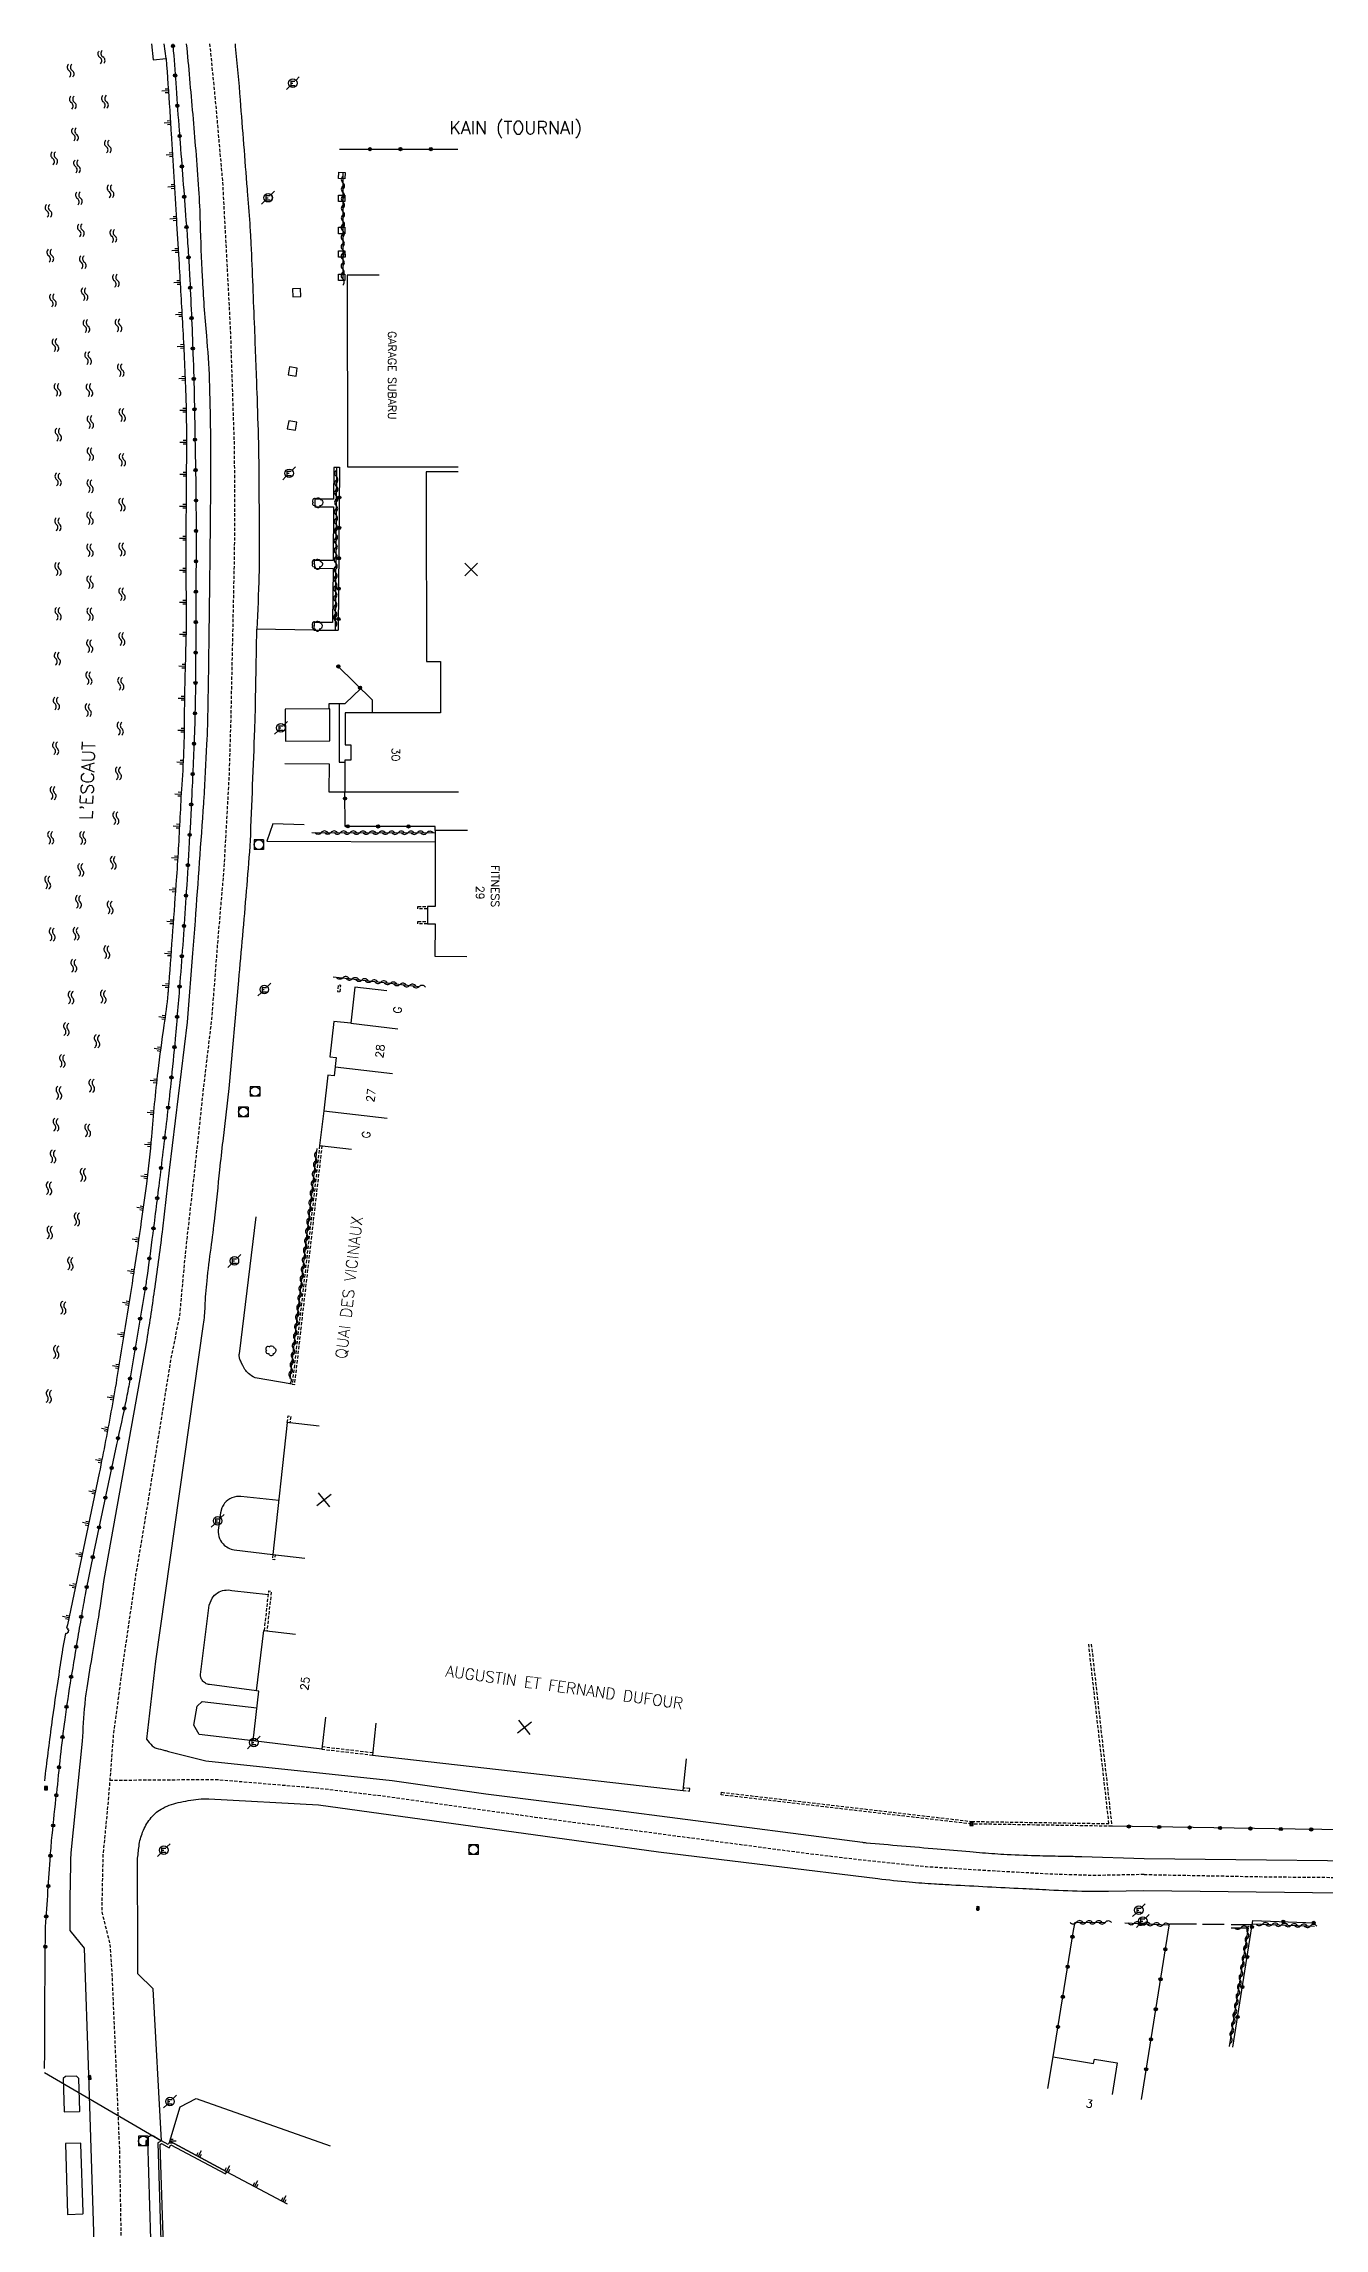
# Model space of a CAD drawing. Header units: millimetres. Extents: x 79999 to 81000, y 145000 to 146000.
# Drawn here: x 79999.9 to 80200, y 145658.7 to 146000 of the extents above; entities that cross this region are included whole.
import ezdxf
from ezdxf.enums import TextEntityAlignment as Align

# ---------------------------------------------------------------- set-up
doc = ezdxf.new("R2010")
doc.units = ezdxf.units.MM
doc.linetypes.add('DASHED', pattern=[0.75, 0.5, -0.25])
doc.layers.get('0').update_dxf_attribs({"linetype": 'CONTINUOUS'})
for name, color, linetype in [('W0001', 6, 'DASHED'), ('W0008', 7, 'CONTINUOUS'), ('W0100', 7, 'CONTINUOUS'), ('W0112', 1, 'DASHED'), ('W0120', 7, 'CONTINUOUS'), ('W0211', 2, 'CONTINUOUS'), ('W0300', 7, 'CONTINUOUS'), ('W0310', 3, 'CONTINUOUS'), ('W0322', 7, 'CONTINUOUS'), ('W0330', 7, 'CONTINUOUS'), ('W0400', 7, 'CONTINUOUS'), ('W0420', 7, 'CONTINUOUS'), ('W0471', 7, 'CONTINUOUS'), ('W0500', 5, 'DASHED'), ('W0515', 5, 'CONTINUOUS'), ('w0980', 7, 'CONTINUOUS'), ('w0984', 7, 'CONTINUOUS'), ('W0989', 7, 'CONTINUOUS'), ('W0991', 7, 'CONTINUOUS'), ('W1102', 7, 'CONTINUOUS')]:
    doc.layers.add(name, color=color, linetype=linetype)
doc.styles.get("Standard").update_dxf_attribs({"font": 'romans.shx', "width": 0.85})

# ---------------------------------------------------------------- blocks, each defined once
blk = doc.blocks.new('t211o')
at = {"color": 0, "linetype": 'Continuous'}
for p, q in [((-0.29, 0.5), (-0.29, 0)), ((0, 1), (0, 0)), ((0.29, 0.5), (0.29, 0))]:
    blk.add_line(p, q, dxfattribs=at)
blk = doc.blocks.new('t500o')
at = {"color": 0, "linetype": 'Continuous'}
for centre, start, end in [((-0.5, 0.625), 216.8699, 323.1301), ((0.5, -0.125), 36.8699, 143.1301), ((0.5, -0.625), 36.8699, 143.1301), ((-0.5, 0.125), 216.8699, 323.1301)]:
    blk.add_arc(centre, 0.625, start, end, dxfattribs=at)
blk = doc.blocks.new('T400')
for p, q in [((-0.15, 0.3), (0.15, 0.3)), ((-0.15, -0.25), (-0.15, 0.3)), ((-0.15, 0.15), (0.15, 0.15)), ((-0.15, 0), (0.15, 0)), ((0.15, 0.3), (0.15, -0.25)), ((-0.15, -0.15), (0.15, -0.15)), ((-0.15, -0.25), (-0.15, -0.3)), ((-0.15, -0.3), (0.15, -0.3)), ((0.15, -0.3), (0.15, -0.25))]:
    blk.add_line(p, q)
blk = doc.blocks.new('T420')
for p, q in [((0.75, 0.75), (-0.75, 0.75)), ((-0.75, 0.75), (-0.75, -0.75)), ((0.75, 0.75), (0.75, -0.75)), ((0.75, -0.75), (-0.75, -0.75))]:
    blk.add_line(p, q)
blk.add_ellipse((0, 0), major_axis=(-0.53, 0.53), ratio=1, start_param=3.926991, end_param=10.210176)
blk = doc.blocks.new('T471')
for p, q in [((-0.333334, 0.333334), (-0.333334, -0.333334)), ((-0.333334, 0.333334), (0.333334, 0.333334)), ((-0.333334, 0), (0, 0)), ((0.500001, 0.500001), (1.000002, 1.000002)), ((-0.500001, -0.500001), (-1.000002, -1.000002)), ((-0.333334, -0.333334), (0.333334, -0.333334))]:
    blk.add_line(p, q)
blk.add_ellipse((0, 0), major_axis=(0.471405, 0.471405), ratio=1, start_param=5.4977871438, end_param=11.780972451)
blk = doc.blocks.new('t330o')
at = {"color": 0, "linetype": 'Continuous'}
for p, q in [((0.25, -0.25), (-0.25, 0.25)), ((-0.25, -0.25), (0.25, 0.25)), ((-0.25, 0.25), (-0.25, -0.25)), ((0.25, 0.25), (-0.25, 0.25)), ((0.25, -0.25), (0.25, 0.25)), ((-0.25, -0.25), (0.25, -0.25)), ((-0.25, -0.25), (-0.25, -0.25))]:
    blk.add_line(p, q, dxfattribs=at)
blk = doc.blocks.new('T300')
for p, q in [((-0.8, 0.51), (-0.86, 0.34)), ((-0.86, 0.34), (-0.86, 0.17)), ((-0.86, 0.17), (-0.74, 0.06)), ((-0.69, 0.63), (-0.8, 0.51)), ((-0.8, -0.06), (-0.74, 0.06)), ((-0.74, 0.06), (-0.69, 0.11)), ((-0.57, 0.69), (-0.69, 0.63)), ((-0.46, 0.69), (-0.57, 0.69)), ((-0.29, 0.63), (-0.46, 0.69)), ((-0.29, 0.63), (-0.17, 0.74)), ((-0.23, 0.57), (-0.29, 0.63)), ((-0.17, 0.74), (-0.06, 0.8)), ((-0.06, 0.8), (0.06, 0.8)), ((0.06, 0.8), (0.23, 0.74)), ((0.23, 0.74), (0.34, 0.63)), ((0.34, 0.63), (0.4, 0.51)), ((0.46, 0.46), (0.34, 0.46)), ((0.4, 0.51), (0.4, 0.46)), ((0.57, 0.4), (0.46, 0.46)), ((0.57, 0.4), (0.69, 0.29)), ((0.69, 0.29), (0.74, 0.17)), ((0.74, 0.06), (0.69, -0.17)), ((0.74, 0.17), (0.74, 0.06)), ((-0.8, -0.17), (-0.8, -0.06)), ((-0.8, -0.23), (-0.8, -0.17)), ((-0.74, -0.34), (-0.8, -0.23)), ((-0.69, -0.4), (-0.74, -0.34)), ((-0.51, -0.46), (-0.69, -0.4)), ((-0.4, -0.46), (-0.51, -0.46)), ((-0.4, -0.46), (-0.34, -0.46)), ((-0.34, -0.46), (-0.34, -0.4)), ((-0.34, -0.51), (-0.34, -0.46)), ((-0.29, -0.63), (-0.34, -0.51)), ((-0.17, -0.74), (-0.29, -0.63)), ((-0.06, -0.8), (-0.17, -0.74)), ((0.06, -0.8), (-0.06, -0.8)), ((0.17, -0.74), (0.06, -0.8)), ((0.23, -0.69), (0.17, -0.74)), ((0.29, -0.46), (0.23, -0.46)), ((0.29, -0.63), (0.23, -0.69)), ((0.46, -0.4), (0.29, -0.46)), ((0.34, -0.51), (0.29, -0.63)), ((0.34, -0.51), (0.34, -0.46)), ((0.57, -0.34), (0.46, -0.4)), ((0.63, -0.29), (0.57, -0.34)), ((0.69, -0.17), (0.63, -0.29))]:
    blk.add_line(p, q)
blk = doc.blocks.new('t112o')
at = {"color": 0, "linetype": 'Continuous'}
for p, q in [((-0.5, 0.5), (0.5, 0.5)), ((-0.5, -0.5), (-0.5, 0.5)), ((0.5, 0.5), (0.5, -0.5)), ((0.5, -0.5), (-0.5, -0.5))]:
    blk.add_line(p, q, dxfattribs=at)
blk = doc.blocks.new('t310o')
at = {"color": 0, "linetype": 'Continuous'}
for centre, start, end in [((-0.5, 0.38), 216.8699, 323.1304), ((0.5, -0.37), 36.8699, 143.1303)]:
    blk.add_arc(centre, 0.625, start, end, dxfattribs=at)
blk = doc.blocks.new('t322o')
at = {"color": 0, "linetype": 'Continuous'}
for radius in [0.25, 0.15]:
    blk.add_circle((0, 0), radius, dxfattribs=at)
blk = doc.blocks.new('t991o')
at = {"color": 0, "linetype": 'Continuous'}
for p, q in [((-1, 1), (1, -1)), ((-1, -1), (1, 1))]:
    blk.add_line(p, q, dxfattribs=at)

msp = doc.modelspace()

# ---------------------------------------------------------------- linework, layer by layer
at = {"layer": 'W0001', "flags": 128}
for points in [[(80025.82, 146000), (80026.76, 145990.49), (80027.83, 145978.42), (80028.52, 145965.53), (80029.07, 145954.82), (80029.32, 145947.07), (80029.64, 145937.65), (80029.73, 145929.24), (80029.67, 145920.17), (80029.34, 145904.82), (80029.11, 145894.22), (80028.85, 145885.73), (80028.42, 145877.88), (80028, 145870.61), (80027.11, 145860.31), (80026.13, 145847.73), (80024.83, 145836.8), (80023.7, 145826.24), (80022.04, 145811.35), (80021.11, 145801.3), (80019.73, 145794.43), (80016.02, 145771.23), (80014.26, 145760.79), (80012.1, 145745.76), (80010.77, 145735.78), (80009.98, 145725.57), (80009.14, 145716.94), (80008.96, 145708.16), (80010.24, 145703.17), (80010.56, 145698.4), (80011.72, 145671.21), (80012.18, 145645.27), (80013.34, 145627.73), (80014.12, 145619.56), (80014.79, 145613.13), (80016.13, 145605.34), (80017.91, 145597.62), (80019.95, 145590.51), (80022.51, 145582.34), (80025.27, 145574.5), (80029.01, 145565.9), (80034.02, 145555.9), (80040.49, 145543.09), (80046.28, 145532.83), (80053.5, 145520.57), (80058.89, 145512.28), (80069.27, 145497.7), (80081.33, 145480.98), (80088.43, 145470.58), (80100.98, 145453.39), (80122, 145424.47), (80142.87, 145396.27), (80162.05, 145370.87), (80175.33, 145352.43), (80191.79, 145330.63), (80201.73, 145317.01), (80210.99, 145304.62), (80218.44, 145298.51), (80228.61, 145289.46), (80230.75, 145287)], [(80171.8, 145714), (80163.93, 145713.84), (80157.13, 145714.06), (80148.7, 145714.51), (80137.75, 145715.19), (80127.77, 145716.23), (80118.7, 145717.32), (80076.65, 145722.93), (80052.87, 145726.23), (80042.77, 145727.45), (80026.75, 145728.81), (80010.22, 145728.68)], [(80171.8, 145714), (80191.24, 145713.64), (80217.35, 145713.41), (80228.79, 145713.18), (80235.24, 145712.95), (80241.73, 145712.68), (80250.99, 145712.1)]]:
    msp.add_lwpolyline(points, dxfattribs=at)
at = {"layer": 'W0008'}
for points in [[(80022.18, 146000, -0.000838), (80022.68, 145994.53, -0.002037), (80023.64, 145983.32, -0.003778), (80024.09, 145977.27, -0.010079), (80024.33, 145972.01, 0.006309), (80024.66, 145963.6, 0.009983), (80025.31, 145954.37, -0.013408), (80025.76, 145947.48, -0.007132), (80025.94, 145939.42, -0.004892), (80025.93, 145927.65, -0.000164), (80025.84, 145918.82, -0.000253), (80025.77, 145913.1, -0.000422), (80025.63, 145902.49, -0.000762), (80025.54, 145896.6, -0.006687), (80025.35, 145890.54, -0.00475), (80024.9, 145882.02, -0.001944), (80024.85, 145881.33, -0.000073), (80023.55, 145862.96, -0.002256), (80023.17, 145857.92, -0.001056), (80022.29, 145847.16), (80019.48, 145824.03), (80018.46, 145814.89, -0.005107), (80017.25, 145805.76, -0.002305), (80016.64, 145801.65, -0.002305), (80016, 145797.55), (80009.29, 145760.07), (80008.65, 145755.63, -0.003324), (80008.36, 145753.76, -0.00084), (80007.52, 145748.68, 0.000773), (80006.62, 145743.16, 0.019167), (80006.3, 145740.59, 0.008549), (80005.91, 145734.82), (80004.13, 145717.41, 0.012934), (80004.12, 145717.3, 0.000212), (80003.98, 145710.28, 0.004293), (80003.96, 145707.68, 0.002302), (80003.96, 145705.26), (80006.22, 145702.51), (80006.92, 145682.69), (80007.93, 145650.02)], [(80029.79, 146000, -0.000113), (80029.83, 145999.56, -0.005762), (80030.58, 145991.21, -0.000016), (80031.67, 145977.3, -0.000656), (80031.7, 145976.97, -0.000395), (80032.08, 145971.91, -0.001516), (80032.17, 145970.59, -0.006263), (80032.27, 145968.73, -0.000888), (80032.81, 145955.57, -0.000959), (80033.19, 145945.5, -0.001224), (80033.45, 145937.61, -0.005804), (80033.47, 145936.64, -0.000352), (80033.58, 145920.62, -0.008921), (80033.53, 145916.97, -0.003856), (80033.22, 145908.53)], [(80046.13, 145933.8), (80045.24, 145933.81), (80045.19, 145928.84), (80042.23, 145928.85), (80042.24, 145927.67), (80045.18, 145927.65), (80045.12, 145919.26), (80042.16, 145919.28), (80042.18, 145918.06), (80045.11, 145918.04), (80045.04, 145909.56), (80042.13, 145909.59), (80042.09, 145908.41), (80033.16, 145908.56), (80033.03, 145902.48, -0.001656), (80032.91, 145895.52, -0.004463), (80032.83, 145892.94, -0.000377), (80032.14, 145875.41, -0.008437), (80032.1, 145874.63, -0.002548), (80031.54, 145867.64, -0.001273), (80030.33, 145853.65), (80028.82, 145836.78), (80027.86, 145828.58, 0.003913), (80027.37, 145824.09, -0.002347), (80026.58, 145816.6, -0.005939), (80025.99, 145811.86, 0.005517), (80025.36, 145806.75, 0.019146), (80025.07, 145802.7, -0.028199), (80024.81, 145799.96), (80017.35, 145747.35), (80015.97, 145735.16, 0.062356), (80016.86, 145734.1, 0.120618), (80017.49, 145733.75, 0.001625), (80018.82, 145733.39, 0.003686), (80019.41, 145733.24), (80025.23, 145731.78), (80054.35, 145728.69), (80068.98, 145726.61), (80089.3, 145724.04), (80127.79, 145719.03, 0.010378), (80128.38, 145718.97, 0.000553), (80139.47, 145718.01, 0.000272), (80144.59, 145717.57, 0.000708), (80146.56, 145717.4, 0.00772), (80150.39, 145717.15, 0.005784), (80155.5, 145716.95, 0.00331), (80159.34, 145716.87, -0.004666), (80162.06, 145716.8), (80171.81, 145716.48), (80219.56, 145716)], [(80038.72, 145790.59), (80032.91, 145791.59, -0.055585), (80031.87, 145792.28, -0.084504), (80031.34, 145792.91, -0.027178), (80030.67, 145794.18, -0.061924), (80030.48, 145794.79, -0.021026), (80030.42, 145795.21, -0.174264), (80030.44, 145795.27), (80030.49, 145795.35), (80033.09, 145816.75)], [(80036.63, 145772.42), (80030.72, 145773.06, 0.12296), (80029.31, 145772.84, 0.12296), (80028.16, 145771.99, 0.068919), (80027.74, 145771.29), (80027.53, 145770.52), (80027.22, 145768.14, 0.116677), (80027.27, 145766.81, 0.116677), (80027.91, 145765.65, 0.088449), (80028.7, 145765.04, 0.088449), (80029.67, 145764.73), (80035.71, 145763.97)], [(80033.16, 145742.7), (80025.81, 145743.68, -0.110911), (80025.15, 145743.89, -0.110911), (80024.64, 145744.37, -0.073741), (80024.44, 145744.79, -0.073741), (80024.37, 145745.24), (80025.76, 145756.06), (80026.21, 145757.16, -0.103301), (80027.06, 145757.99, -0.100403), (80028.14, 145758.41, -0.100403), (80029.29, 145758.37), (80035, 145757.74)], [(80016.97, 145646.6), (80016.17, 145672.68, -0.131535), (80016.23, 145672.94, -0.12022), (80016.42, 145673.15, -0.145239), (80016.71, 145673.24, -0.132132), (80017.04, 145673.16), (80018.3, 145672.41), (80016.98, 145696.15), (80014.58, 145698.48), (80014.62, 145702.71), (80014.53, 145715.72, -0.025807), (80014.55, 145716.28, -0.006679), (80014.79, 145718.45, -0.066249), (80015.36, 145720.64, -0.063918), (80016.51, 145722.67, -0.100102), (80018.23, 145724.21, -0.080327), (80020.9, 145725.24, -0.021571), (80024.09, 145725.78, -0.044186), (80025.68, 145725.83), (80042.81, 145724.9), (80095.92, 145717.55), (80130.22, 145713.37, 0.007145), (80135.12, 145712.84, 0.008926), (80139.05, 145712.55, 0.000861), (80141.7, 145712.4, 0.000407), (80147.33, 145712.1, 0.000331), (80152.84, 145711.82, 0.000444), (80156.95, 145711.61, 0.006399), (80162.82, 145711.4, 0.011035), (80166.23, 145711.39), (80171.78, 145711.51), (80211.29, 145711.06)]]:
    msp.add_lwpolyline(points, format="xyb", dxfattribs=at)
for points in [[(80016.72, 146000), (80017, 145997.5), (80019.02, 145997.67), (80018.74, 146000)], [(80044.5, 145896.07), (80044.5, 145896.93), (80046.07, 145896.93), (80046.99, 145896.92), (80049.43, 145899.28)], [(80032.62, 145734.87), (80024.19, 145735.88), (80023.35, 145737.31), (80023.88, 145740.29), (80024.68, 145741.02), (80033.22, 145740.02)]]:
    msp.add_lwpolyline(points, dxfattribs=at)
at = {"layer": 'W0008', "flags": 128}
for points in [[(80040.03, 145961.74), (80038.78, 145961.71), (80038.81, 145960.47), (80040.05, 145960.49)], [(80038.28, 145949.5), (80038.09, 145948.26), (80039.34, 145948.07), (80039.52, 145949.32)], [(80039.21, 145939.62), (80039.43, 145940.87), (80038.18, 145941.1), (80037.95, 145939.84)], [(80044.6, 145896.07), (80037.63, 145896.04), (80037.65, 145891.05), (80044.62, 145891.08)]]:
    msp.add_lwpolyline(points, close=True, dxfattribs=at)
for points in [[(80042.09, 145908.41), (80045.92, 145908.37)], [(80046.07, 145896.93), (80046.05, 145887.78), (80046.96, 145887.78)], [(80037.58, 145887.58), (80044.47, 145887.49), (80044.44, 145883.11), (80046.95, 145883.13)], [(80040.58, 145877.98), (80035.72, 145878.11), (80034.74, 145875.41)], [(80034.74, 145875.41), (80061.07, 145875.33)]]:
    msp.add_lwpolyline(points, dxfattribs=at)
at = {"layer": 'W0100', "flags": 128}
for points in [[(80052.32, 145963.84), (80047.32, 145963.83), (80047.35, 145933.89), (80064.65, 145933.91)], [(80064.65, 145933.1), (80059.65, 145933.1), (80059.65, 145928.82), (80059.68, 145903.49), (80061.89, 145903.49), (80061.9, 145895.47), (80049.19, 145895.46), (80046.98, 145895.45), (80046.98, 145895.45), (80046.97, 145890.48), (80047.89, 145890.47), (80047.87, 145888.08), (80046.96, 145888.09), (80046.95, 145883.13), (80064.7, 145883.15)], [(80066.08, 145877.09), (80061.08, 145877.11), (80061.04, 145865.21), (80059.84, 145865.21), (80059.85, 145862.53), (80061.04, 145862.52), (80061.02, 145857.45), (80066.02, 145857.43)], [(80053.49, 145852.06), (80048.52, 145852.63), (80047.87, 145846.97), (80045.25, 145847.27), (80044.62, 145841.74), (80045.61, 145841.63), (80045.27, 145838.74), (80044.29, 145838.86), (80043.64, 145833.31), (80043.01, 145827.88), (80047.98, 145827.31)], [(80042.92, 145784.05), (80037.95, 145784.59), (80035.71, 145763.97), (80040.68, 145763.43)], [(80051.81, 145737.62), (80051.24, 145732.66), (80099.78, 145727.12), (80100.34, 145732.08)], [(80156.79, 145680.59), (80157.61, 145685.52), (80163.91, 145684.47), (80164.03, 145685.17), (80167.62, 145684.58), (80166.8, 145679.64)]]:
    msp.add_lwpolyline(points, dxfattribs=at)
at = {"layer": 'W0100'}
msp.add_lwpolyline([(80043.93, 145738.56), (80043.34, 145733.59), (80032.62, 145734.87), (80033.53, 145742.66), (80033.16, 145742.7), (80034.27, 145752.12), (80039.24, 145751.54)], dxfattribs=at)
at = {"layer": 'W0112'}
for points in [[(80059.85, 145864.86), (80058.35, 145864.86), (80058.35, 145865.21), (80059.84, 145865.21)], [(80059.85, 145862.53), (80058.35, 145862.52), (80058.35, 145862.87), (80059.85, 145862.88)], [(80163.55, 145750), (80166.76, 145721.54), (80144.85, 145721.89), (80105.75, 145726.44), (80105.8, 145726.84), (80144.87, 145722.29), (80166.31, 145721.95), (80163.15, 145750)], [(80099.78, 145727.12), (80100.8, 145727.02), (80100.83, 145727.42), (80099.82, 145727.51)]]:
    msp.add_lwpolyline(points, dxfattribs=at)
at = {"layer": 'W0112', "flags": 128}
msp.add_lwpolyline([(80046.19, 145851.87), (80046.31, 145852.88), (80045.91, 145852.93), (80045.8, 145851.92)], close=True, dxfattribs=at)
for points in [[(80043.01, 145827.88), (80038.72, 145790.59), (80039.11, 145790.54), (80043.41, 145827.84)], [(80037.95, 145784.59), (80038.11, 145785.64), (80038.51, 145785.58), (80038.34, 145784.53)], [(80035.71, 145763.97), (80035.63, 145763.25), (80036.02, 145763.2), (80036.11, 145763.92)], [(80034.38, 145752.11), (80035.07, 145758.3), (80035.46, 145758.25), (80034.78, 145752.07)], [(80043.34, 145733.59), (80051.24, 145732.66)], [(80043.38, 145733.99), (80051.29, 145733.05)]]:
    msp.add_lwpolyline(points, dxfattribs=at)
at = {"layer": 'W0120'}
msp.add_lwpolyline([(80003.6, 145752.99), (80003.46, 145752.51), (80003.68, 145752.47), (80003.64, 145752.26), (80003.8, 145752.23), (80003.72, 145751.8), (80003.57, 145751.83), (80003.53, 145751.59), (80003.3, 145751.63), (80002.85, 145749.18, 0.007525), (80002.85, 145749.16, 0.000032), (80002.24, 145745.2, 0.004718), (80001.11, 145737.35, 0.003515), (80000, 145728.62)], format="xyb", dxfattribs=at)
at = {"layer": 'W0120', "flags": 128}
msp.add_lwpolyline([(80000, 145683.07), (80018.3, 145672.41)], dxfattribs=at)
at = {"layer": 'W0120'}
for points in [[(80002.96, 145682.11), (80003.12, 145676.96), (80003.17, 145676.92), (80005.51, 145676.99), (80005.56, 145677.04), (80005.56, 145677.04), (80005.38, 145682.16), (80005.02, 145682.5), (80003.3, 145682.46)], [(80005.65, 145672.04), (80003.33, 145671.97), (80003.28, 145671.92), (80003.63, 145660.96), (80003.68, 145660.91), (80006.01, 145660.98), (80006.06, 145661.04), (80006.06, 145661.24), (80005.71, 145671.87), (80005.71, 145671.99)], [(80028.3, 145667.23), (80028.49, 145667.58), (80019.61, 145672.32), (80019.35, 145671.85), (80018.3, 145672.41), (80017.71, 145672.07), (80018.63, 145643.19), (80019.28, 145642.77), (80019.09, 145642.23), (80028.13, 145635.35), (80028.37, 145635.66), (80019.56, 145642.37), (80019.76, 145642.94), (80019.02, 145643.41), (80018.11, 145671.84), (80018.31, 145671.96), (80019.5, 145671.31), (80019.77, 145671.78)]]:
    msp.add_lwpolyline(points, close=True, dxfattribs=at)
at = {"layer": 'W0211'}
for points in [[(80019.61, 145672.32), (80021.21, 145677.71), (80023.7, 145679.01), (80044.65, 145671.64)], [(80019.61, 145672.32), (80028.49, 145667.58), (80037.95, 145662.53)]]:
    msp.add_lwpolyline(points, dxfattribs=at)
at = {"layer": 'W0310', "flags": 128}
for points in [[(80046.64, 145979.78), (80046.61, 145963.13)], [(80045.63, 145933.87), (80045.42, 145908.38)], [(80041.77, 145876.77), (80061.08, 145876.72)], [(80045.13, 145854.25), (80058.6, 145852.7)], [(80042.56, 145827.43), (80038.37, 145791.46)], [(80160.77, 145705.27), (80161.02, 145706.54), (80165.82, 145706.5)], [(80168.77, 145706.45), (80175.56, 145706.12)], [(80185.15, 145687.13), (80188.12, 145705.69)], [(80185.43, 145705.69), (80188.12, 145705.69)], [(80188.79, 145706.3), (80198.4, 145705.94)]]:
    msp.add_lwpolyline(points, dxfattribs=at)
at = {"layer": 'W0322', "flags": 128}
for points in [[(80020.06, 146000, -0.001446), (80020.15, 145998.89, -0.000997), (80020.57, 145993.09, 0.000859), (80021.07, 145986.37, 0.000351), (80021.28, 145983.55, -0.000078), (80022.25, 145970.8, -0.004127), (80022.51, 145966.92, 0.000133), (80022.69, 145963.9, -0.002712), (80023.22, 145951.55, -0.004635), (80023.42, 145944.32, -0.000065), (80023.68, 145930.22, -0.003457), (80023.68, 145929.95, -0.001331), (80023.7, 145923.12, -0.000734), (80023.67, 145910.72, -0.000618), (80023.63, 145903.93, -0.000943), (80023.6, 145899.49, -0.005952), (80023.46, 145892.96, -0.003797), (80023.03, 145882.75, -0.001924), (80022.58, 145874.21, -0.002173), (80022.12, 145866.64, -0.001454), (80021.67, 145859.99, -0.001454), (80021.17, 145853.33, -0.003173), (80020.44, 145844.57, -0.00399), (80019.76, 145837.61, -0.002707), (80019.19, 145832.55, -0.001376), (80018, 145822.58, -0.001897), (80016.93, 145814.11, -0.002258), (80015.97, 145807, -0.006632), (80015.8, 145805.86, -0.000506), (80013.3, 145790.98, -0.008795), (80012.77, 145788.14, -0.003551), (80011.28, 145781.15), (80007.73, 145764.44), (80006.45, 145758.08, 0.006417), (80005.86, 145754.85, 0.000254), (80005.23, 145751.1, 0.000149), (80004.16, 145744.71, 0.009258), (80003.19, 145738.18, 0.011508), (80001.91, 145726.64)], [(80000.05, 145683.71, -0.000453), (80000.06, 145690.23, -0.00095), (80000.08, 145693.34, -0.000071), (80000.17, 145704.97, -0.001859), (80000.17, 145705.41, -0.013159), (80000.19, 145705.84, -0.000501), (80000.95, 145716.94, -0.007049), (80001.22, 145720.13, -0.003456), (80001.91, 145726.64)]]:
    msp.add_lwpolyline(points, format="xyb", dxfattribs=at)
for points in [[(80046.13, 145983.52), (80064.59, 145983.54)], [(80046.13, 145933.86), (80045.92, 145908.37)], [(80051.29, 145895.46), (80051.28, 145897.46), (80045.82, 145902.83)], [(80061.08, 145877.11), (80061.03, 145877.72), (80046.98, 145877.74), (80046.95, 145883.13)], [(80254.72, 145718.5), (80245.38, 145719.11), (80240.99, 145720.35), (80216.11, 145720.82), (80195.4, 145721.07), (80166.76, 145721.54)], [(80157.61, 145685.52), (80160.77, 145705.27)], [(80171.38, 145678.88), (80175.76, 145706.31)], [(80175.76, 145706.31), (80180.01, 145706.28)], [(80180.91, 145706.23), (80184.31, 145706.22)], [(80185.43, 145706.19), (80188.71, 145706.19)], [(80185.65, 145687.05), (80188.81, 145706.8)], [(80188.81, 145706.8), (80198.42, 145706.44)]]:
    msp.add_lwpolyline(points, dxfattribs=at)
at = {"layer": 'W0515'}
msp.add_lwpolyline([(80019.02, 145997.67, -0.000829), (80019.58, 145989.64, -0.001826), (80019.81, 145986, -0.000006), (80020.64, 145972.39, -0.000154), (80020.67, 145971.86, -0.000519), (80021.04, 145965.57, -0.000336), (80021.6, 145955.87, -0.005136), (80022.07, 145945.81, -0.008255), (80022.19, 145939.54, -0.002974), (80022.17, 145933.13, 0.001912), (80022.12, 145923.16, 0.001572), (80022.14, 145912.13, -0.003932), (80022.13, 145907.72, -0.004001), (80022.12, 145907, 0.000448), (80021.95, 145900.63, 0.003297), (80021.86, 145895.37, -0.021008), (80021.41, 145883.53, -0.001898), (80020.88, 145873.58, -0.00383), (80020.56, 145868.65, -0.000249), (80019.36, 145852.21, -0.006194), (80019.3, 145851.55, -0.013297), (80018.69, 145846.69, 0.008943), (80017.72, 145839.47, 0.008955), (80016.72, 145829.3, -0.012338), (80015.95, 145821.92, -0.003088), (80015.15, 145816.07, -0.002313), (80014, 145808.27, -0.001753), (80013.85, 145807.31, -0.00011), (80011.4, 145791.94, -0.006359), (80010.53, 145786.9, -0.00313), (80008.57, 145776.7), (80003.6, 145752.99)], format="xyb", dxfattribs=at)
at = {"layer": 'W1102', "flags": 128}
for points in [[(80047.87, 145846.97), (80055.2, 145846.12)], [(80045.44, 145840.18), (80054.39, 145839.14)], [(80043.64, 145833.31), (80053.57, 145832.16)]]:
    msp.add_lwpolyline(points, dxfattribs=at)

# ---------------------------------------------------------------- block references
at = {"layer": 'W0112'}
for p, rotation in [((80046.47, 145979.42), 267.0313293458445), ((80046.46, 145975.85), 270.454864174335), ((80046.45, 145970.82), 269.7210614799277), ((80046.46, 145967.14), 271.2015256194553), ((80046.46, 145963.49), 270.5496254586413)]:
    msp.add_blockref('t112o', p, dxfattribs=dict(at, rotation=rotation))
at = {"layer": 'W0211'}
for p, rotation in [((80019.37, 145992.68), 93.9684776515697), ((80019.7, 145987.7), 93.67289986765222), ((80020.01, 145982.71), 93.477688428289), ((80020.31, 145977.72), 93.47718890939151), ((80020.62, 145972.72), 93.47668939045002), ((80020.92, 145967.73), 93.36341242676205), ((80021.21, 145962.74), 93.30009209891585), ((80021.49, 145957.75), 93.26044236776843), ((80021.76, 145952.76), 92.8812625504172), ((80021.99, 145947.76), 92.29721715283135), ((80022.15, 145942.77), 91.15048667455768), ((80022.19, 145937.77), 89.98820254701423), ((80022.17, 145932.77), 89.511006161963), ((80022.13, 145927.77), 89.73072221238596), ((80022.12, 145922.77), 89.94603937758603), ((80022.12, 145917.77), 90.10933054949076), ((80022.14, 145912.77), 90.27262172140914), ((80022.13, 145907.77), 89.4030217936243), ((80022.01, 145902.77), 88.54380218554533), ((80021.89, 145897.77), 88.98903281348113), ((80021.85, 145892.77), 89.21408466019115), ((80021.69, 145887.78), 87.18215836770206), ((80021.38, 145882.79), 87.12360125659261), ((80021.12, 145877.79), 86.90552512469037), ((80020.84, 145872.8), 86.5830316277802), ((80020.5, 145867.81), 85.84068380805954), ((80020.14, 145862.83), 85.82337169844041), ((80019.77, 145857.84), 85.80605958881003), ((80019.41, 145852.85), 85.78874747918228), ((80018.87, 145847.88), 82.06981232347154), ((80018.15, 145842.93), 82.38618595804611), ((80017.55, 145837.97), 83.67138144318757), ((80017.04, 145833), 84.67570572685241), ((80016.62, 145828.02), 84.93049226372041), ((80016.09, 145823.04), 83.02407479308295), ((80015.43, 145818.09), 82.12986408034317), ((80014.73, 145813.14), 81.68665193824084), ((80013.99, 145808.19), 81.3228805593141), ((80013.21, 145803.25), 80.94748649589344), ((80012.42, 145798.32), 80.9393635861339), ((80011.63, 145793.38), 80.93124067635789), ((80010.81, 145788.45), 79.91878804712573), ((80009.9, 145783.53), 79.23474509171305), ((80008.95, 145778.62), 78.88949234440837), ((80007.95, 145773.73), 78.16153139490197), ((80006.92, 145768.83), 78.16153139491013), ((80005.9, 145763.94), 78.1615313949067), ((80004.87, 145759.05), 78.16153139490197), ((80003.84, 145754.15), 78.16153139491013), ((80019.61, 145672.32), 270), ((80024.02, 145669.96), 331.9040441153045), ((80028.44, 145667.61), 331.9040441153181), ((80032.85, 145665.25), 331.9040441149639), ((80037.26, 145662.9), 331.9040441149361)]:
    msp.add_blockref('t211o', p, dxfattribs=dict(at, rotation=rotation))
at = {"layer": 'W0300'}
for p in [(80042.76, 145928.27), (80042.69, 145918.67), (80042.68, 145909), (80035.44, 145795.81)]:
    msp.add_blockref('T300', p, dxfattribs=at)
at = {"layer": 'W0310'}
for p, rotation in [((80046.63, 145978.28), 269.9159643340142), ((80046.63, 145976.78), 269.9159643340142), ((80046.63, 145975.28), 269.9159643340142), ((80046.63, 145973.78), 269.9159643340142), ((80046.63, 145972.28), 269.9159643340142), ((80046.62, 145970.78), 269.9159643340142), ((80046.62, 145969.28), 269.9159643340142), ((80046.62, 145967.78), 269.9159643340142), ((80046.62, 145966.28), 269.9159643340142), ((80046.61, 145964.78), 269.9159643340142), ((80046.61, 145963.28), 269.9159643340142), ((80045.62, 145932.37), 269.5353950762802), ((80045.59, 145929.37), 269.5353950762802), ((80045.61, 145930.87), 269.5353950762802), ((80045.57, 145926.37), 269.5353950762802), ((80045.58, 145927.87), 269.5353950762802), ((80045.53, 145921.87), 269.5353950762802), ((80045.55, 145923.37), 269.5353950762802), ((80045.56, 145924.87), 269.5353950762802), ((80045.51, 145918.87), 269.5353950762802), ((80045.52, 145920.37), 269.5353950762802), ((80045.48, 145915.87), 269.5353950762802), ((80045.5, 145917.37), 269.5353950762802), ((80045.45, 145911.37), 269.5353950762802), ((80045.46, 145912.87), 269.5353950762802), ((80045.47, 145914.37), 269.5353950762802), ((80045.44, 145909.87), 269.5353950762802), ((80043.27, 145876.77), 359.8274617072691), ((80044.77, 145876.77), 359.8274617072691), ((80046.27, 145876.76), 359.8274617072691), ((80047.77, 145876.76), 359.8274617072691), ((80049.27, 145876.75), 359.8274617072691), ((80050.77, 145876.75), 359.8274617072691), ((80052.27, 145876.74), 359.8274617072691), ((80053.77, 145876.74), 359.8274617072691), ((80055.27, 145876.73), 359.8274617072691), ((80056.77, 145876.73), 359.8274617072691), ((80058.27, 145876.73), 359.8274617072691), ((80059.77, 145876.72), 359.8274617072691), ((80046.62, 145854.08), 353.4295152629128), ((80048.11, 145853.9), 353.4295152629128), ((80049.6, 145853.73), 353.4295152629128), ((80051.09, 145853.56), 353.4295152629128), ((80052.58, 145853.39), 353.4295152629128), ((80054.07, 145853.22), 353.4295152629128), ((80055.56, 145853.05), 353.4295152629128), ((80057.05, 145852.87), 353.4295152629128), ((80058.54, 145852.7), 353.4295152629128), ((80042.39, 145825.94), 263.3524058075013), ((80042.04, 145822.96), 263.3524058075013), ((80042.22, 145824.45), 263.3524058075013), ((80041.7, 145819.98), 263.3524058075013), ((80041.87, 145821.47), 263.3524058075013), ((80041.35, 145817), 263.3524058075013), ((80041.52, 145818.49), 263.3524058075013), ((80040.83, 145812.53), 263.3524058075013), ((80041, 145814.02), 263.3524058075013), ((80041.17, 145815.51), 263.3524058075013), ((80040.48, 145809.55), 263.3524058075013), ((80040.65, 145811.04), 263.3524058075013), ((80040.13, 145806.57), 263.3524058075013), ((80040.31, 145808.06), 263.3524058075013), ((80039.61, 145802.1), 263.3524058075013), ((80039.79, 145803.59), 263.3524058075013), ((80039.96, 145805.08), 263.3524058075013), ((80039.26, 145799.12), 263.3524058075013), ((80039.44, 145800.61), 263.3524058075013), ((80038.92, 145796.14), 263.3524058075013), ((80039.09, 145797.63), 263.3524058075013), ((80038.57, 145793.16), 263.3524058075013), ((80038.74, 145794.65), 263.3524058075013), ((80038.4, 145791.67), 263.3524058075013), ((80161.23, 145706.54), 359.5065980410683), ((80162.73, 145706.53), 359.5065980410683), ((80164.23, 145706.52), 359.5065980410683), ((80165.73, 145706.5), 359.5065980410683), ((80170.26, 145706.38), 357.2711606042411), ((80171.76, 145706.31), 357.2711606042411), ((80173.26, 145706.23), 357.2711606042411), ((80174.76, 145706.16), 357.2711606042411), ((80186.93, 145705.69), 359.9498541539667), ((80187.76, 145703.42), 80.91359410205402), ((80188, 145704.9), 80.91359410205402), ((80190.29, 145706.25), 357.8209840474506), ((80191.79, 145706.19), 357.8209840474506), ((80193.28, 145706.13), 357.8209840474506), ((80194.78, 145706.07), 357.8209840474506), ((80196.28, 145706.02), 357.8209840474506), ((80197.78, 145705.96), 357.8209840474506), ((80187.29, 145700.46), 80.91359410205402), ((80187.52, 145701.94), 80.91359410205402), ((80186.81, 145697.49), 80.91359410205402), ((80187.05, 145698.98), 80.91359410205402), ((80186.1, 145693.05), 80.91359410205402), ((80186.34, 145694.53), 80.91359410205402), ((80186.57, 145696.01), 80.91359410205402), ((80185.63, 145690.09), 80.91359410205402), ((80185.86, 145691.57), 80.91359410205402), ((80185.39, 145688.61), 80.91359410205402)]:
    msp.add_blockref('t310o', p, dxfattribs=dict(at, rotation=rotation))
at = {"layer": 'W0322'}
for p, rotation in [((80020.09, 145999.63), 274.5783433878117), ((80020.43, 145995.04), 274.1612497652995), ((80020.77, 145990.3), 274.1660124660624), ((80021.13, 145985.57), 274.304207759484), ((80021.49, 145980.83), 274.3580961539385), ((80050.88, 145983.52), 0.06453668793448465), ((80055.63, 145983.53), 0.06453668793448465), ((80060.38, 145983.53), 0.06453668793448465), ((80021.85, 145976.09), 274.3514874921662), ((80022.21, 145971.36), 274.3448788303938), ((80022.53, 145966.62), 273.3919673990233), ((80022.79, 145961.88), 272.6496371155283), ((80023, 145957.13), 272.4108612501551), ((80023.19, 145952.39), 272.1720853847818), ((80023.34, 145947.64), 271.5549949354658), ((80023.45, 145942.89), 271.0663367939964), ((80023.53, 145938.14), 271.0613125366831), ((80023.62, 145933.39), 271.0562882793698), ((80046.09, 145929.11), 269.5353950762802), ((80023.69, 145928.64), 270.2019962828718), ((80023.7, 145923.89), 269.9901566557326), ((80046.05, 145924.36), 269.5353950762802), ((80023.69, 145919.14), 269.9016631917842), ((80046.02, 145919.62), 269.5353950762802), ((80023.68, 145914.39), 269.8371948659058), ((80045.98, 145914.87), 269.5353950762802), ((80023.66, 145909.64), 269.7648674811358), ((80045.94, 145910.12), 269.5353950762802), ((80023.64, 145904.89), 269.6658762613737), ((80045.93, 145902.72), 135.4920794223689), ((80023.61, 145900.14), 269.4615401077369), ((80049.32, 145899.39), 135.4920794223689), ((80023.53, 145895.39), 268.5734854520445), ((80023.37, 145890.64), 267.8680686079882), ((80023.18, 145885.9), 267.4637675784241), ((80046.96, 145882.09), 90.33190301829865), ((80022.95, 145881.15), 267.1130991949885), ((80022.7, 145876.41), 266.868250984868), ((80047.39, 145877.74), 179.89947361946), ((80052.14, 145877.73), 179.89947361946), ((80056.89, 145877.73), 179.89947361946), ((80022.43, 145871.67), 266.5873365432124), ((80022.14, 145866.93), 266.275094571913), ((80021.82, 145862.19), 266.0333894828868), ((80021.48, 145857.45), 265.7962179729151), ((80021.12, 145852.71), 265.53876569887), ((80020.74, 145847.98), 265.1457566167456), ((80020.32, 145843.25), 264.6888454970559), ((80019.85, 145838.52), 264.0675252655889), ((80019.34, 145833.8), 263.4814315317376), ((80018.78, 145829.08), 263.2183348770665), ((80018.22, 145824.37), 263.069013465058), ((80017.64, 145819.65), 262.8621294422817), ((80017.04, 145814.94), 262.6203200293603), ((80016.41, 145810.23), 262.2953786738178), ((80015.74, 145805.53), 260.5376573402016), ((80014.96, 145800.84), 260.5011515193182), ((80014.17, 145796.16), 260.4646456984348), ((80013.38, 145791.47), 260.4281398775515), ((80012.5, 145786.81), 258.2538233288752), ((80011.51, 145782.16), 257.7129733383165), ((80010.51, 145777.52), 258.0090914598044), ((80009.53, 145772.87), 258.0090914598044), ((80008.54, 145768.23), 258.0090914598044), ((80007.56, 145763.58), 258.5596637907919), ((80006.62, 145758.92), 258.5596637907919), ((80005.76, 145754.25), 260.4121991140113), ((80004.97, 145749.57), 260.4692960284385), ((80004.18, 145744.88), 260.4943674191127), ((80003.46, 145740.19), 261.9670250471257), ((80002.84, 145735.48), 262.9808084505876), ((80002.3, 145730.76), 264.0593976685922), ((80001.88, 145726.38), 83.62662993470616), ((80001.38, 145721.66), 84.20166063882306), ((80169.42, 145721.5), 179.046958223204), ((80174.17, 145721.42), 179.046958223204), ((80178.92, 145721.34), 179.046958223204), ((80183.66, 145721.26), 179.046958223204), ((80188.41, 145721.18), 179.046958223204), ((80193.16, 145721.1), 179.046958223204), ((80197.91, 145721.04), 179.3031198812699), ((80000.95, 145716.93), 86.00323552639473), ((80000.63, 145712.19), 86.05227489722235), ((80000.3, 145707.45), 86.10131426804996), ((80160.61, 145704.28), 80.91359410205263), ((80188.65, 145705.81), 80.91359410205263), ((80193.55, 145706.62), 357.8209840474506), ((80198.3, 145706.44), 357.8209840474506), ((80000.15, 145702.71), 89.56305974745507), ((80175.13, 145702.33), 80.9135941020662), ((80187.9, 145701.12), 80.91359410205263), ((80159.86, 145699.59), 80.91359410205263), ((80174.38, 145697.64), 80.9135941020662), ((80159.11, 145694.9), 80.91359410205263), ((80187.15, 145696.43), 80.91359410205263), ((80158.36, 145690.21), 80.91359410205263), ((80173.63, 145692.95), 80.9135941020662), ((80186.4, 145691.74), 80.91359410205263), ((80172.88, 145688.26), 80.9135941020662), ((80172.13, 145683.57), 80.9135941020662)]:
    msp.add_blockref('t322o', p, dxfattribs=dict(at, rotation=rotation))
at = {"layer": 'W0330'}
for p in [(80000.25, 145727.5), (80144.85, 145721.89)]:
    msp.add_blockref('t330o', p, dxfattribs=at)
at = {"layer": 'W0400'}
for p, rotation in [((80145.83, 145708.72), 355.9206842039692), ((80007.08, 145682.28), 181.7749499721646), ((80016.04, 145672.14), 181.7687093856738)]:
    msp.add_blockref('T400', p, dxfattribs=dict(at, rotation=rotation))
at = {"layer": 'W0420'}
for p in [(80033.51, 145874.88), (80031.1, 145833.13), (80032.9, 145836.32), (80067.04, 145717.9), (80015.47, 145672.37)]:
    msp.add_blockref('T420', p, dxfattribs=at)
at = {"layer": 'W0471'}
for p in [(80038.82, 145993.82), (80034.94, 145975.94), (80034.95, 145975.94), (80038.24, 145932.89), (80036.96, 145893.12), (80034.36, 145852.24), (80029.69, 145809.85), (80027.07, 145769.25), (80032.73, 145734.63), (80018.66, 145717.8), (80170.99, 145708.43), (80171.59, 145706.73), (80019.63, 145678.53)]:
    msp.add_blockref('T471', p, dxfattribs=at)
at = {"layer": 'W0500'}
for p, rotation in [((80008.91, 145997.9), 277.83826150227), ((80004.11, 145995.8), 274.0673327103986), ((80004.46, 145990.81), 273.9485868618718), ((80009.47, 145990.92), 273.9431050328679), ((80004.79, 145985.82), 273.5648335112966), ((80009.92, 145983.94), 273.477872631478), ((80001.54, 145982.11), 273.4776264176111), ((80005.1, 145980.83), 273.4775919166767), ((80010.34, 145976.95), 273.4771732924509), ((80000.65, 145973.89), 273.476927038669), ((80005.4, 145975.84), 273.4770923844078), ((80005.7, 145970.85), 273.4393440414559), ((80010.77, 145969.97), 273.4168740027789), ((80000.93, 145966.9), 273.3698489573177), ((80006, 145965.86), 273.3445257181393), ((80011.18, 145962.98), 273.3065462731622), ((80001.34, 145959.91), 273.2867046591795), ((80006.29, 145960.87), 273.2920461727791), ((80006.57, 145955.88), 273.2523139553437), ((80011.58, 145955.99), 273.2509597156908), ((80001.73, 145952.92), 273.0237349510622), ((80006.84, 145950.88), 272.746048155188), ((80011.93, 145949), 272.4925010447472), ((80002.05, 145945.93), 272.1712791969364), ((80007.05, 145945.89), 272.1435789197403), ((80012.16, 145942), 270.9713363308676), ((80002.19, 145938.93), 270.1162275554784), ((80007.18, 145940.89), 270.6343420445081), ((80007.19, 145935.89), 89.782654789529), ((80002.16, 145931.93), 89.55460360929152), ((80012.18, 145935), 89.68865519031483), ((80007.15, 145930.89), 89.59808848397208), ((80002.12, 145924.93), 89.85757148421773), ((80007.13, 145925.89), 89.81530560230784), ((80012.13, 145928), 89.72244527879315), ((80007.12, 145920.89), 270.0072598703591), ((80012.12, 145921), 270.0036019217816), ((80002.12, 145917.93), 270.1028425375845), ((80007.13, 145915.89), 270.1691667536752), ((80012.13, 145914.01), 270.230913898466), ((80002.15, 145910.93), 270.0529274801064), ((80007.15, 145910.89), 270.0435212788368), ((80007.08, 145905.89), 88.49974939094194), ((80012.11, 145907.01), 88.47973418047653), ((80002.03, 145903.93), 88.53331291635932), ((80006.96, 145900.89), 88.59377022968009), ((80011.94, 145900.01), 88.70069104912052), ((80001.88, 145896.93), 89.15173657235331), ((80006.86, 145895.9), 89.2850671431414), ((80011.85, 145893.01), 89.2576652406026), ((80001.76, 145889.94), 87.74001326453025), ((80011.57, 145886.02), 86.19579747470908), ((80001.36, 145882.95), 87.0862791018665), ((80011.17, 145879.03), 86.93614655979158), ((80000.99, 145875.96), 86.77623964186905), ((80005.99, 145875.92), 86.78699629873219), ((80005.69, 145870.93), 86.06664228191194), ((80010.77, 145872.04), 86.33372737450897), ((80000.53, 145868.97), 85.83967470818122), ((80005.33, 145865.94), 85.83040721369613), ((80010.27, 145865.06), 85.82859572177033), ((80001.22, 145860.86), 85.81540742402505), ((80004.96, 145860.96), 85.81307939707577), ((80009.76, 145858.08), 85.80434411287251), ((80004.6, 145855.97), 85.79575158045358), ((80004.15, 145850.99), 82.84735420484736), ((80009.2, 145851.1), 83.36147670146796), ((80003.44, 145846.04), 82.09013369676036), ((80008.23, 145844.17), 82.4108571228582), ((80002.81, 145841.08), 83.39148524482506), ((80007.41, 145837.22), 84.0338355538163), ((80002.27, 145836.11), 84.34563436018172), ((80001.82, 145831.13), 85.2997834755274), ((80006.77, 145830.25), 85.39226632214677), ((80001.35, 145826.15), 83.5735499577695), ((80006.04, 145823.29), 82.62349108319167), ((80000.72, 145821.19), 82.26139948732998), ((80005.09, 145816.35), 81.80815526329242), ((80000.85, 145814.29), 81.75147568972338), ((80004.06, 145809.43), 81.20012561234907), ((80002.96, 145802.51), 80.94367879808004), ((80001.86, 145795.6), 80.932303499045), ((80000.7, 145788.7), 79.4694406788172)]:
    msp.add_blockref('t500o', p, dxfattribs=dict(at, rotation=rotation))
at = {"layer": 'W0991'}
for p, rotation in [((80066.67, 145917.85), 0.06453668807060903), ((80043.68, 145772.52), 353.8036277345657), ((80075.01, 145736.99), 83.48734973620658)]:
    msp.add_blockref('t991o', p, dxfattribs=dict(at, rotation=rotation))

# ---------------------------------------------------------------- texts
at = {"layer": 'W0500'}
msp.add_text("L'ESCAUT", height=2, rotation=87.8841, dxfattribs=at).set_placement((80006.73, 145884.89), align=Align.MIDDLE)
at = {"layer": 'w0980'}
msp.add_text('KAIN (TOURNAI)', height=2, dxfattribs=at).set_placement((80073.62, 145986.74), align=Align.MIDDLE)
at = {"layer": 'w0984'}
for s, p in [('GARAGE SUBARU', (80054.33, 145948.19)), ('FITNESS', (80070.44, 145868.39))]:
    msp.add_text(s, height=1.25, rotation=270.0645, dxfattribs=at).set_placement(p, align=Align.MIDDLE)
at = {"layer": 'W0989'}
for s, rotation, p in [('QUAI DES VICINAUX', 83.4543, (80047.7, 145805.71)), ('AUGUSTIN ET FERNAND DUFOUR', 352.1024, (80081.25, 145743.26))]:
    msp.add_text(s, height=1.75, rotation=rotation, dxfattribs=at).set_placement(p, align=Align.MIDDLE)
at = {"layer": 'W0991'}
for s, rotation, p in [('30', 270.0645, (80054.9, 145888.96)), ('29', 270.0645, (80068.07, 145867.36)), ('G', 83.4295, (80055.16, 145849.05)), ('28', 83.4295, (80052.43, 145842.63)), ('27', 83.4295, (80051.01, 145835.73)), ('G', 83.4295, (80050.27, 145829.57)), ('25', 83.3642, (80040.71, 145743.84)), ('3', 350.5436, (80163.26, 145678.21))]:
    msp.add_text(s, height=1.25, rotation=rotation, dxfattribs=at).set_placement(p, align=Align.MIDDLE)

doc.saveas('drawing.dxf')
